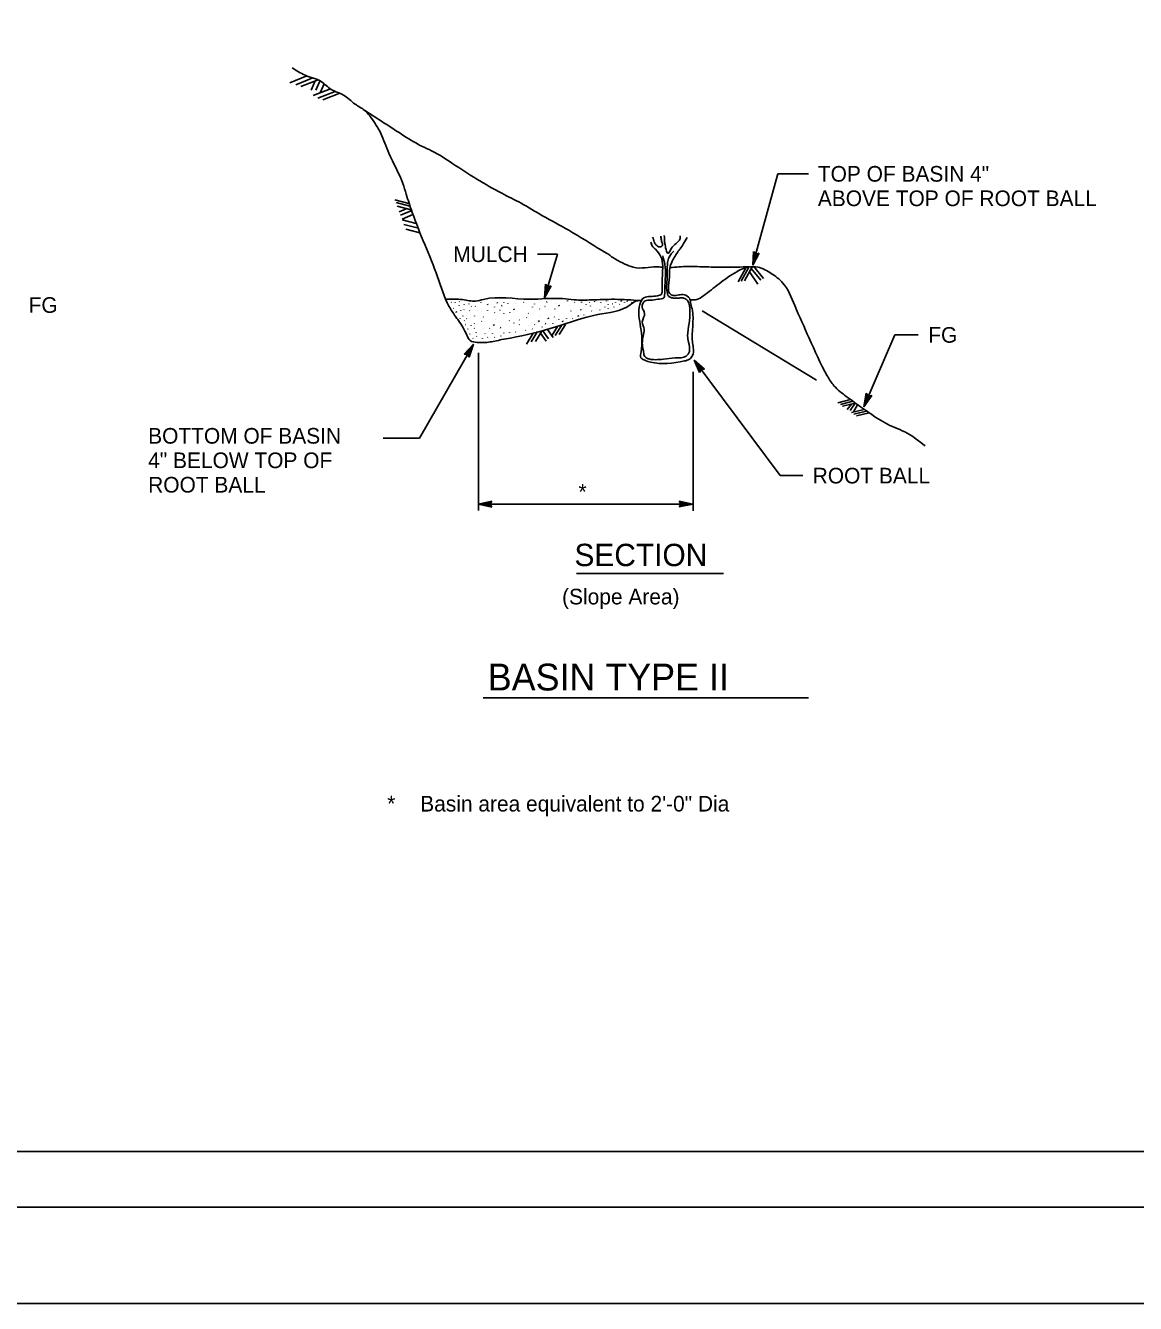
# Model space of a CAD drawing. Extents: x -893 to 867, y -474 to 712.
# Drawn here: x -320 to 177, y -474 to 98 of the extents above; entities that cross this region are included whole.
import ezdxf

# ---------------------------------------------------------------- set-up
doc = ezdxf.new("R2010")
doc.units = 0
for name, color, linetype in [('10 Sheet Format', 7, 'Continuous'), ('56 Stage 3 Anno', 7, 'Continuous'), ('57 Undefined', 7, 'Continuous'), ('59 Sndwall Anno', 7, 'Continuous'), ('60 Nongeo Data', 7, 'Continuous')]:
    doc.layers.add(name, color=color, linetype=linetype)

msp = doc.modelspace()

# ---------------------------------------------------------------- linework, layer by layer
at = {"layer": '10 Sheet Format'}
for p, q in [((-813.45, -406.04), (811.55, -406.04)), ((-863.46, -431.04), (836.55, -431.04))]:
    msp.add_line(p, q, dxfattribs=at)
for points in [[(-893.46, -474.04), (866.55, -474.04), (866.55, 711.96), (-893.46, 711.96)], [(-863.46, -431.04), (836.55, -431.04), (836.55, 668.96), (-863.46, 668.96)]]:
    msp.add_lwpolyline(points, close=True, dxfattribs=at)
at = {"layer": '56 Stage 3 Anno'}
for p, q in [((17.08, 31.23), (7.12, -5.09)), ((17.08, 31.23), (30.81, 31.23)), ((-90.42, -4.77), (-81.6, -4.77)), ((-81.6, -4.77), (-87.35, -24.32)), ((5.86, -9.69), (6.16, -3.55)), ((8.74, -4.26), (5.86, -9.69)), ((6.16, -3.55), (6.16, -3.55)), ((6.16, -3.55), (7.24, -4.67)), ((6.22, -8.34), (6.45, -3.87)), ((8.34, -4.37), (6.23, -8.36)), ((6.59, -7.02), (6.74, -4.13)), ((7.93, -4.5), (6.59, -7.02)), ((6.96, -5.69), (7.02, -4.46)), ((7.55, -4.58), (6.96, -5.69)), ((7.24, -4.67), (8.74, -4.26)), ((8.74, -4.26), (8.74, -4.26)), ((5.86, -9.69), (5.86, -9.69)), ((-87.35, -24.32), (-86.93, -18.19)), ((-84.37, -18.94), (-87.35, -24.32)), ((-86.96, -22.99), (-86.65, -18.52)), ((-84.77, -19.05), (-86.96, -23)), ((-86.93, -18.19), (-86.93, -18.19)), ((-86.93, -18.19), (-85.88, -19.33)), ((-86.57, -21.67), (-86.37, -18.78)), ((-85.18, -19.17), (-86.57, -21.67)), ((-86.18, -20.35), (-86.09, -19.11)), ((-85.57, -19.24), (-86.18, -20.35)), ((-85.88, -19.33), (-84.37, -18.94)), ((-84.37, -18.94), (-84.37, -18.94)), ((-87.35, -24.32), (-87.35, -24.32)), ((-143.34, -87.09), (-119.16, -45)), ((-123.31, -49.53), (-119.16, -45)), ((-119.16, -45), (-121, -50.86)), ((-119.16, -45), (-119.16, -45)), ((69.39, -40.85), (55.49, -72.99)), ((69.39, -40.85), (79.84, -40.85)), ((-121.75, -49.51), (-123.31, -49.53)), ((-123.31, -49.53), (-123.31, -49.53)), ((-122.89, -49.52), (-119.85, -46.2)), ((-122.47, -49.5), (-120.54, -47.39)), ((-122.08, -49.52), (-121.23, -48.59)), ((-121, -50.86), (-121.75, -49.51)), ((-121.23, -48.59), (-121.6, -49.77)), ((-120.54, -47.39), (-121.4, -50.15)), ((-119.85, -46.21), (-121.19, -50.48)), ((-121, -50.86), (-121, -50.86)), ((-116.88, -48.87), (-116.88, -119.43)), ((18.03, -103.79), (-20.43, -52.11)), ((-17.93, -57.72), (-20.43, -52.11)), ((-20.43, -52.11), (-20.43, -52.11)), ((-20.43, -52.11), (-15.78, -56.13)), ((-17.77, -57.34), (-19.61, -53.22)), ((-19.6, -53.22), (-16.21, -56.16)), ((-17.62, -56.94), (-18.78, -54.33)), ((-18.78, -54.33), (-16.6, -56.22)), ((-17.45, -56.59), (-17.96, -55.44)), ((-17.96, -55.44), (-17.02, -56.25)), ((-17.33, -56.28), (-17.93, -57.72)), ((-15.78, -56.13), (-17.33, -56.28)), ((-15.78, -56.13), (-15.78, -56.13)), ((-20.91, -57.41), (-20.91, -119.52)), ((-17.93, -57.72), (-17.93, -57.72)), ((55.49, -72.99), (56.65, -66.96)), ((59.1, -68.02), (55.49, -72.99)), ((58.69, -68.08), (56.03, -71.73)), ((56.04, -71.72), (56.88, -67.32)), ((56.59, -70.46), (57.13, -67.62)), ((58.26, -68.15), (56.59, -70.46)), ((56.65, -66.96), (56.65, -66.96)), ((56.65, -66.96), (57.55, -68.22)), ((57.13, -69.19), (57.37, -67.98)), ((57.88, -68.17), (57.13, -69.19)), ((57.55, -68.22), (59.1, -68.02)), ((59.1, -68.02), (59.1, -68.02)), ((55.49, -72.99), (55.49, -72.99)), ((-159.6, -87.09), (-143.34, -87.09)), ((28.25, -103.79), (18.03, -103.79)), ((-116.88, -116.49), (-110.88, -115.16)), ((-116.88, -116.49), (-21.03, -116.49)), ((-110.88, -117.83), (-116.88, -116.49)), ((-116.88, -116.49), (-116.88, -116.49)), ((-111.1, -117.47), (-115.5, -116.49)), ((-115.49, -116.49), (-111.12, -115.52)), ((-114.12, -116.49), (-111.3, -115.87)), ((-111.33, -117.11), (-114.12, -116.49)), ((-112.74, -116.49), (-111.53, -116.23)), ((-111.51, -116.77), (-112.74, -116.49)), ((-110.88, -115.16), (-111.68, -116.49)), ((-111.68, -116.49), (-110.88, -117.83)), ((-110.88, -115.16), (-110.88, -115.16)), ((-110.88, -117.83), (-110.88, -117.83)), ((-26.23, -116.49), (-27.03, -115.15)), ((-27.03, -115.15), (-27.03, -115.15)), ((-27.03, -115.15), (-21.03, -116.49)), ((-21.03, -116.49), (-27.03, -117.82)), ((-27.03, -117.82), (-26.23, -116.49)), ((-27.03, -117.82), (-27.03, -117.82)), ((-26.82, -115.51), (-22.41, -116.49)), ((-22.42, -116.49), (-26.8, -117.46)), ((-23.8, -116.49), (-26.62, -117.11)), ((-26.58, -115.87), (-23.8, -116.49)), ((-26.41, -116.21), (-25.18, -116.49)), ((-25.18, -116.49), (-26.39, -116.75)), ((-21.03, -116.49), (-21.03, -116.49))]:
    msp.add_line(p, q, dxfattribs=at)
at = {"layer": '57 Undefined'}
for p, q in [((-73.09, -147.62), (-7.33, -147.62)), ((-114.73, -203.23), (30.7, -203.23))]:
    msp.add_line(p, q, dxfattribs=at)
at = {"layer": '59 Sndwall Anno'}
for p, q in [((-193.7, 74.97), (-201.35, 71.93)), ((-190.98, 74.1), (-198.63, 71.06)), ((-188.7, 73.23), (-196.35, 70.19)), ((-189.91, 72.71), (-191.79, 68.67)), ((-183.17, 69.22), (-190.81, 66.17)), ((-187.85, 72.6), (-189.73, 68.56)), ((-185.89, 71.51), (-187.77, 67.48)), ((-181.1, 68.02), (-188.75, 64.98)), ((-178.93, 67.26), (-186.58, 64.22)), ((-148, 17.98), (-154.28, 19.62)), ((-147.56, 16.68), (-153.8, 18.31)), ((-147.02, 15.16), (-153.25, 16.78)), ((-149.19, 15.54), (-152.33, 14.26)), ((-147.02, 14.67), (-151.77, 12.74)), ((-146.26, 12.93), (-151.12, 10.96)), ((-144.85, 8.97), (-150.98, 10.57)), ((-144.3, 7.02), (-150.25, 8.57)), ((-143.11, 4.73), (-149.46, 6.39)), ((2.72, -10.86), (-0.68, -17.05)), ((4.04, -10.58), (0.63, -16.79)), ((5.57, -10.37), (2.13, -16.63)), ((5.18, -11.1), (9.48, -16.33)), ((6.36, -10.28), (10.6, -15.56)), ((4.37, -12.58), (8.04, -18.13)), ((-128.94, -26.34), (-129.08, -26.2)), ((-127.28, -26.45), (-127.35, -26.32)), ((-125.37, -26.11), (-125.5, -25.97)), ((-125.49, -27.86), (-125.49, -27.66)), ((-123.28, -27.35), (-123.34, -27.22)), ((-121.11, -27.02), (-121.24, -26.89)), ((-120.05, -28.18), (-120.12, -28.04)), ((-118.26, -28.11), (-118.32, -27.98)), ((-115.8, -26.46), (-115.86, -26.33)), ((-112.76, -27.44), (-112.83, -27.17)), ((-109.67, -28.42), (-109.73, -28.28)), ((-108.37, -26.69), (-108.51, -26.29)), ((-106.35, -27.77), (-106.55, -27.91)), ((-105.5, -26.45), (-105.57, -26.32)), ((-103.78, -27.03), (-103.78, -26.83)), ((-102.64, -28.38), (-102.64, -28.38)), ((-100.27, -26.83), (-100.27, -26.83)), ((-97.41, -28.33), (-97.34, -28.26)), ((-96.67, -26.33), (-96.73, -26.19)), ((-92.75, -28.26), (-92.75, -28.4)), ((-91.8, -27.05), (-91.87, -26.91)), ((-87.08, -28.12), (-87.21, -28.12)), ((-86.2, -26.1), (-86.4, -26.23)), ((-82.49, -26.71), (-82.49, -26.71)), ((-80.73, -27.99), (-80.93, -27.52)), ((-77.05, -25.71), (-77.05, -25.51)), ((-76.37, -27.79), (-76.37, -27.79)), ((-73.81, -26.42), (-73.87, -26.28)), ((-70.73, -26.33), (-70.73, -26.12)), ((-68.68, -27.25), (-68.74, -27.12)), ((-67.26, -26.33), (-67.33, -26.2)), ((-66.78, -27.99), (-66.78, -27.79)), ((-64.82, -26.12), (-64.95, -25.71)), ((-62.22, -26.51), (-62.22, -26.31)), ((-60.36, -28.52), (-60.36, -28.32)), ((-59.6, -25.79), (-59.6, -25.58)), ((-58.8, -27.46), (-58.8, -27.26)), ((-56.81, -27.02), (-56.88, -26.89)), ((-56.33, -28.45), (-56.33, -28.24)), ((-55.65, -26.51), (-55.65, -26.31)), ((-53.7, -27.29), (-53.76, -27.16)), ((-52.86, -25.9), (-52.99, -25.5)), ((-51.58, -26.55), (-51.58, -26.34)), ((-50.36, -25.86), (-50.36, -25.66)), ((-127.94, -28.95), (-128.15, -29.08)), ((-126.73, -30.87), (-126.93, -30.4)), ((-125.11, -33.57), (-125.11, -33.36)), ((-124.8, -30.13), (-124.86, -29.99)), ((-123.9, -32.54), (-123.9, -32.34)), ((-123.27, -29.52), (-123.47, -29.65)), ((-122.06, -33.64), (-122.19, -33.5)), ((-120.81, -30.13), (-120.87, -29.99)), ((-118.64, -32.44), (-118.71, -32.3)), ((-117.56, -30), (-117.49, -29.93)), ((-115.33, -30.34), (-115.33, -30.34)), ((-114.72, -32.9), (-114.79, -32.77)), ((-112.9, -29.93), (-112.9, -30.07)), ((-109.59, -31.01), (-109.73, -30.88)), ((-109.32, -33.78), (-109.32, -33.78)), ((-107.23, -29.8), (-107.36, -29.8)), ((-105.61, -31.22), (-105.61, -31.15)), ((-102.91, -30.88), (-102.84, -31.01)), ((-100.88, -29.66), (-101.08, -29.19)), ((-98.49, -34.27), (-98.69, -34.13)), ((-95.25, -33.05), (-95.45, -33.19)), ((-94.58, -31.23), (-94.64, -31.1)), ((-89.44, -29.34), (-89.58, -29.21)), ((-89.17, -32.11), (-89.17, -32.11)), ((-85.59, -33.66), (-85.73, -33.26)), ((-85.46, -29.54), (-85.46, -29.47)), ((-82.89, -32.92), (-82.96, -32.78)), ((-82.76, -29.21), (-82.69, -29.34)), ((-81, -34), (-81, -33.79)), ((-77.51, -33.58), (-77.51, -33.38)), ((-75.56, -30.22), (-75.62, -30.08)), ((-74.75, -33.7), (-74.82, -33.57)), ((-72.21, -32.56), (-72.35, -32.15)), ((-71.16, -29.74), (-71.16, -29.54)), ((-69.71, -32.02), (-69.71, -31.82)), ((-66.24, -30.26), (-66.31, -30.12)), ((-64.08, -29.11), (-64.14, -28.98)), ((-62.53, -29.78), (-62.53, -29.57)), ((-58.85, -29.04), (-58.92, -28.9)), ((-123.2, -34.61), (-123.27, -34.48)), ((-122.7, -36.13), (-122.9, -36.27)), ((-121.6, -38.3), (-121.67, -38.17)), ((-120.16, -36.82), (-120.23, -36.68)), ((-118.64, -35.94), (-118.84, -35.81)), ((-118.64, -37.97), (-118.77, -37.83)), ((-117.88, -39.86), (-117.94, -39.73)), ((-115.4, -34.72), (-115.6, -34.86)), ((-114.65, -38.17), (-114.65, -38.1)), ((-111.96, -37.83), (-111.89, -37.97)), ((-109.93, -36.61), (-110.13, -36.15)), ((-106.96, -37.63), (-107.16, -37.49)), ((-105.52, -40.05), (-105.59, -39.92)), ((-104.59, -38.44), (-104.73, -38.44)), ((-103.04, -34.59), (-103.11, -34.45)), ((-102.97, -39.86), (-102.97, -39.79)), ((-101.15, -35.67), (-101.15, -35.47)), ((-100.27, -39.52), (-100.2, -39.65)), ((-98.49, -36.29), (-98.63, -36.16)), ((-95.75, -38.83), (-95.82, -38.7)), ((-94.51, -36.5), (-94.51, -36.43)), ((-90.45, -39.4), (-93.27, -43.96)), ((-92.78, -38.32), (-92.84, -38.19)), ((-91.81, -36.16), (-91.74, -36.29)), ((-88.6, -39.19), (-91.42, -43.75)), ((-89.78, -34.94), (-89.98, -34.47)), ((-88.34, -37.35), (-88.41, -37.22)), ((-88.06, -39.02), (-85.56, -42.61)), ((-86.81, -35.95), (-87.01, -35.82)), ((-85.99, -38.37), (-83.5, -41.96)), ((-81.54, -37.12), (-83.94, -41)), ((-83.57, -35.87), (-83.63, -35.73)), ((-79.8, -36.58), (-82.63, -41.14)), ((-77.96, -36.15), (-80.78, -40.71)), ((-79.11, -35.01), (-79.25, -34.61)), ((-120.73, -40.47), (-120.8, -40.33)), ((-119.32, -42.46), (-119.46, -42.32)), ((-117.6, -41.49), (-117.81, -41.63)), ((-115.15, -42.5), (-115.15, -42.3)), ((-113.93, -40.35), (-113.99, -40.22)), ((-112.75, -42.04), (-112.88, -41.9)), ((-110.62, -40.32), (-110.68, -40.18)), ((-109.59, -41.99), (-109.66, -41.85)), ((-106.9, -41.47), (-106.9, -41.27)), ((-106.56, -42.96), (-106.51, -42.95)), ((-92.42, -40.07), (-95.44, -44.94)), ((-89.14, -40.11), (-86.65, -43.69)), ((49.55, -69.8), (43.9, -71.17)), ((50.67, -70.55), (45.02, -71.92)), ((51.7, -71.34), (46.05, -72.71)), ((50.04, -71.81), (48.08, -74.15)), ((51.72, -71.39), (49.43, -74.62)), ((55.63, -74.15), (49.98, -75.51)), ((52.71, -72.14), (50.98, -75.22)), ((56.7, -74.9), (51.05, -76.26)), ((57.87, -75.64), (52.22, -77.01))]:
    msp.add_line(p, q, dxfattribs=at)
at = {"layer": '60 Nongeo Data'}
for p, q in [((-48.33, -26.3), (-48.39, -26.17)), ((-16.83, -30.03), (34.37, -61.17))]:
    msp.add_line(p, q, dxfattribs=at)
for points in [[(-200.26, 78.61), (-194.45, 75.29), (-187.28, 72.47), (-182.83, 68.95), (-177.32, 66.4), (-172.11, 62.36), (-167.65, 59.4), (-164.9, 56.29), (-160.66, 49.3), (-156.97, 40.46), (-150.74, 26.81), (-149.24, 22.16), (-146.55, 13.88), (-135.19, -14.92), (-130.11, -28), (-127.24, -32.59)], [(-168.51, 60.02), (-160.14, 54.62), (-151.33, 48.91), (-142.37, 43.62), (-137.91, 41.49), (-128.39, 35.72), (-106.51, 22.49), (-97.79, 18.02), (-88.23, 12.46), (-76.51, 5.97), (-61.59, -3.12), (-59.05, -4.64)], [(-37.63, -2.53), (-39.18, -1.08), (-39.73, 0.63)], [(-38.96, 2.87), (-38.24, 0.79), (-37.49, -0.54), (-35.91, -1.51), (-34.98, -1.29), (-34.58, -0.65), (-34.83, 0.68), (-35.19, 2.4), (-35.37, 3.34)], [(-33.79, 3.59), (-33.65, 2.15), (-33.58, 0.29), (-33.36, -0.53)], [(-33.36, -0.53), (-32.72, -3.53), (-32.27, -4.36), (-30.76, -2.45), (-28.5, 0.02)], [(-28.5, 0.02), (-27.84, 0.57), (-26.8, 1.9), (-26.69, 2.65), (-26.65, 3.48)], [(-27.5, -3.44), (-26.69, -2.37), (-25.29, -0.32), (-23.46, 2.65)], [(-59.05, -4.64), (-55.58, -7.01), (-51.47, -9.14), (-47.61, -10.6), (-42.25, -10.82), (-37.13, -10.37), (-34.89, -10.61)], [(-37.63, -2.53), (-35.28, -5.9), (-34.6, -14.16), (-34.67, -20.56), (-35.03, -22.63), (-36.78, -23.4), (-40.04, -23.65), (-42.85, -24.2), (-44.72, -27.19), (-44.34, -37.32), (-44.17, -48.42), (-44.18, -51.05), (-42.47, -52.2), (-39.87, -53.03), (-24.72, -52.51), (-22.51, -51.74), (-21.1, -50.04), (-21.09, -44.36), (-21.2, -29.85), (-21.85, -26.96), (-22.54, -24.48), (-24.8, -22.92), (-27.25, -22.96), (-29.76, -23.21), (-31.31, -22.38), (-31.81, -18.97), (-31.44, -13.6), (-31.34, -11.12), (-30.22, -7.93), (-27.5, -3.44)], [(-34.48, -5.48), (-33.49, -9.36), (-33.25, -14.37), (-33.52, -20.46), (-33.62, -22.99), (-33.93, -24.23), (-36.64, -24.9), (-39.8, -25.35), (-42.31, -25.65), (-43.67, -28.38), (-42.57, -31.23), (-43.63, -35), (-42.74, -38.46), (-43.25, -41.4), (-43.21, -47.6), (-43.01, -48.4)], [(-29.51, -3.38), (-31.57, -6.01), (-32.28, -8.54), (-32.5, -16.08), (-32.76, -20), (-32.17, -23.21)], [(-31.32, -10.75), (-23.04, -10.26), (-14.76, -10.44), (-6.94, -10.57), (4.33, -10.42)], [(-22.31, -25.13), (-19.16, -25.05), (-16.2, -23.35), (-9.26, -18), (-1.32, -12.6), (3.8, -10.55), (8.06, -10.57), (14.12, -13.38), (19.18, -17.52), (24.62, -27.77), (31.05, -42.25), (39.18, -59.21), (42.18, -63.61), (47.69, -68.38), (57.95, -75.69), (66.11, -80.78), (74.88, -84.78), (82.94, -90.54)], [(-131.38, -24.9), (-123.98, -25.07), (-118.22, -25.71), (-114.65, -24.95), (-94.09, -24.91), (-79.35, -24.6), (-74.08, -25.13), (-66.31, -25.21), (-56.02, -24.93), (-44.46, -25.5)], [(-106.46, -42.94), (-102.61, -42.24), (-82.29, -37.29), (-63.56, -31.77), (-48.96, -27.38), (-46.15, -25.63), (-44.3, -25.56)], [(-37.78, -51.93), (-34.1, -51.76), (-28.88, -51.15), (-23.91, -50.34), (-22.55, -48.28), (-22.94, -44.05), (-23.34, -41.31), (-22.62, -35.73), (-22.31, -30.21), (-23.25, -25.66), (-25.15, -24.36), (-26.65, -24.3)], [(-32.17, -23.21), (-31.71, -23.64), (-30.49, -24.22), (-28.7, -24.47), (-26.65, -24.3)], [(-127.24, -32.59), (-125.83, -34.45), (-123.95, -37.46), (-122.07, -40.9), (-120.61, -43.36), (-117.5, -44.22), (-115.41, -44.28)], [(-115.41, -44.28), (-112.46, -44.12), (-109.56, -43.62), (-106.46, -42.94)], [(-43.01, -48.4), (-42.47, -50.51), (-41.83, -51.05), (-40.68, -51.59), (-38.99, -51.88), (-37.78, -51.93)]]:
    msp.add_spline(points, degree=3, dxfattribs=at)

# ---------------------------------------------------------------- texts
at = {"layer": '57 Undefined'}
for s, height, p in [('TOP OF BASIN 4" ', 7, (34.95, 27.69)), ('ABOVE TOP OF ROOT BALL', 7, (34.95, 16.75)), ('MULCH', 7, (-128.16, -8.27)), ('FG', 7, (-318.21, -30.98)), ('FG', 7, (84.36, -44.35)), ('BOTTOM OF BASIN', 7, (-264.71, -89.49)), ('4" BELOW TOP OF', 7, (-264.71, -100.43)), ('ROOT BALL', 7, (32.65, -107.29)), ('ROOT BALL', 7, (-264.71, -111.37)), ('*', 7, (-72.15, -114.52)), ('SECTION', 10, (-73.96, -144.28)), ('(Slope Area)', 7, (-79.49, -161.4)), ('BASIN TYPE II', 12, (-112.74, -199.89)), ('*', 7.09, (-157.78, -254.06)), ('Basin area equivalent to 2\'-0" Dia', 7, (-142.97, -254.02))]:
    msp.add_text(s, height=height, dxfattribs=at).set_placement(p)

doc.saveas('drawing.dxf')
